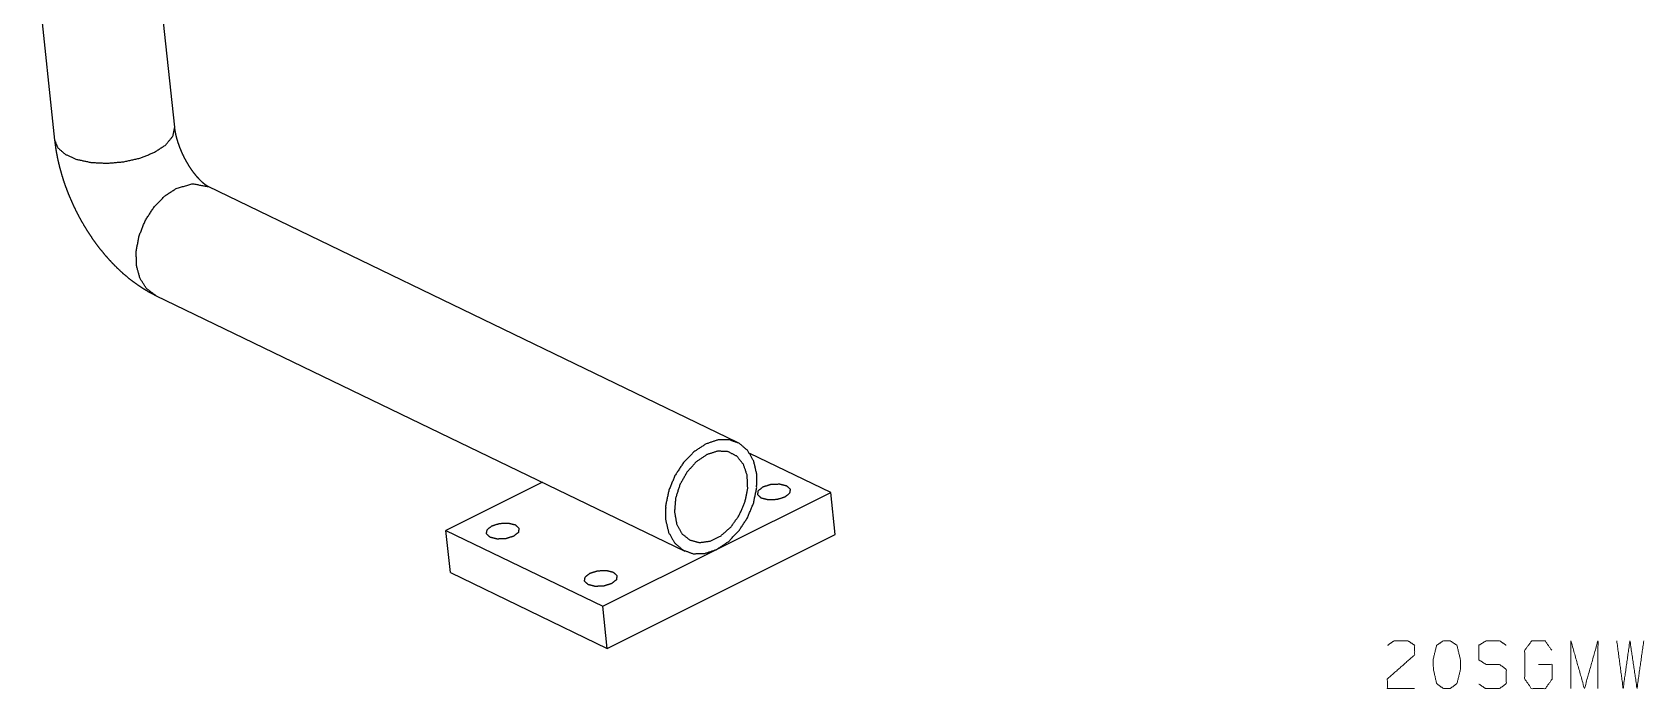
# Model space of a CAD drawing. Header units: millimetres. Extents: x 0 to 420, y 0 to 297.
# Drawn here: x 285.9 to 365.9, y 56.1 to 88.7 of the extents above; entities that cross this region are included whole.
import ezdxf

# ---------------------------------------------------------------- set-up
doc = ezdxf.new("R2010")
doc.units = ezdxf.units.MM
doc.layers.add('101', color=7, linetype='Continuous', true_color=0xffffff)

msp = doc.modelspace()

# ---------------------------------------------------------------- linework, layer by layer
at = {"layer": '101', "color": 163, "linetype": 'Continuous', "lineweight": 25}
for p, q in [((285.887, 93.785), (286.998, 83.326)), ((292.965, 83.96), (291.853, 94.419)), ((320.921, 68.306), (294.625, 81.011)), ((292.015, 75.608), (318.311, 62.904)), ((325.555, 65.816), (321.535, 67.758)), ((311.236, 66.322), (306.441, 63.929)), ((314.232, 60.165), (325.555, 65.816)), ((325.778, 63.724), (325.555, 65.816)), ((306.441, 63.929), (314.232, 60.165)), ((306.663, 61.837), (306.441, 63.929)), ((314.454, 58.073), (325.778, 63.724)), ((306.663, 61.837), (314.454, 58.073)), ((314.454, 58.073), (314.232, 60.165))]:
    msp.add_line(p, q, dxfattribs=at)
for points, knots in [([(286.998, 83.326), (287.155, 82.943), (287.531, 82.614), (288.095, 82.365), (288.805, 82.214), (289.606, 82.174), (290.436, 82.247), (291.231, 82.427), (291.929, 82.702)], [0, 0, 0.075857, 0.167312, 0.280414, 0.413456, 0.560426, 0.713102, 0.862478, 1, 1]), ([(286.998, 83.326), (287.019, 83.146), (287.044, 82.966), (287.097, 82.646), (287.162, 82.326), (287.237, 82.009), (287.323, 81.692), (287.418, 81.377), (287.524, 81.065), (287.64, 80.755), (287.764, 80.449), (287.898, 80.146), (288.041, 79.847), (288.192, 79.552), (288.352, 79.262), (288.52, 78.976), (288.696, 78.697), (288.881, 78.423), (289.073, 78.155), (289.274, 77.894), (289.481, 77.641), (289.698, 77.393), (289.921, 77.155), (290.154, 76.925), (290.394, 76.704), (290.643, 76.493), (290.898, 76.293), (291.163, 76.103), (291.434, 75.928), (291.682, 75.782), (291.935, 75.648), (291.975, 75.628), (292.015, 75.608)], [0, 0, 0.018953, 0.037989, 0.071835, 0.105969, 0.140085, 0.174443, 0.208797, 0.243339, 0.277853, 0.312486, 0.3471, 0.381756, 0.416416, 0.45104, 0.485685, 0.520219, 0.554792, 0.589185, 0.623669, 0.657914, 0.692301, 0.726411, 0.760707, 0.794706, 0.828901, 0.862809, 0.896833, 0.930611, 0.96069, 0.990622, 0.995311, 1, 1]), ([(291.929, 82.702), (292.518, 83.083), (292.874, 83.516), (292.965, 83.96)], [0, 0, 0.408863, 0.73556, 1, 1]), ([(294.625, 81.011), (294.619, 81.014), (294.608, 81.02), (294.581, 81.036), (294.544, 81.06), (294.497, 81.093), (294.443, 81.136), (294.379, 81.189), (294.31, 81.252), (294.234, 81.327), (294.155, 81.41), (294.07, 81.506), (293.984, 81.61), (293.895, 81.726), (293.806, 81.849), (293.717, 81.982), (293.631, 82.12), (293.546, 82.267), (293.464, 82.417), (293.387, 82.572), (293.315, 82.728), (293.249, 82.886), (293.189, 83.043), (293.136, 83.196), (293.09, 83.347), (293.051, 83.491), (293.019, 83.629), (292.994, 83.757), (292.975, 83.876), (292.969, 83.919), (292.965, 83.96)], [0, 0, 0.00204, 0.00564, 0.014546, 0.027303, 0.043818, 0.063843, 0.087627, 0.1145, 0.145107, 0.178334, 0.215114, 0.254012, 0.296029, 0.339641, 0.385705, 0.432802, 0.481492, 0.530639, 0.580402, 0.630006, 0.679162, 0.727532, 0.774324, 0.819684, 0.862525, 0.903302, 0.940798, 0.97551, 0.987978, 1, 1]), ([(292.015, 75.608), (291.566, 75.944), (291.243, 76.448), (291.067, 77.085), (291.052, 77.809), (291.199, 78.57), (291.497, 79.311), (291.925, 79.981), (292.453, 80.532), (293.042, 80.924)], [0, 0, 0.08778, 0.181648, 0.285153, 0.398637, 0.519885, 0.645063, 0.769611, 0.889086, 1, 1]), ([(293.042, 80.924), (293.87, 81.155), (294.625, 81.011)], [0, 0, 0.527814, 1, 1]), ([(319.338, 68.22), (319.934, 68.423), (320.507, 68.435), (321.021, 68.253), (321.438, 67.891), (321.731, 67.374), (321.88, 66.735), (321.875, 66.02), (321.716, 65.276), (321.414, 64.555), (320.989, 63.906), (320.47, 63.372), (319.894, 62.99), (319.298, 62.787), (318.724, 62.775), (318.211, 62.957), (317.794, 63.319), (317.5, 63.836), (317.351, 64.475), (317.356, 65.19), (317.516, 65.933), (317.818, 66.655), (318.243, 67.304), (318.761, 67.838), (319.338, 68.22)], [0, 0, 0.039239, 0.075028, 0.108962, 0.143406, 0.1805, 0.22136, 0.265952, 0.313357, 0.362107, 0.410499, 0.456889, 0.5, 0.539239, 0.575028, 0.608962, 0.643406, 0.6805, 0.72136, 0.765952, 0.813357, 0.862107, 0.910499, 0.956889, 1, 1]), ([(319.393, 67.697), (319.937, 67.87), (320.453, 67.843), (320.894, 67.616), (321.221, 67.211), (321.406, 66.663), (321.432, 66.021), (321.296, 65.342), (321.011, 64.687), (320.602, 64.113), (320.106, 63.671), (319.566, 63.402), (319.03, 63.328), (318.547, 63.457), (318.158, 63.776), (317.899, 64.258), (317.793, 64.86), (317.848, 65.527), (318.061, 66.202), (318.412, 66.824), (318.869, 67.337), (319.393, 67.697)], [0, 0, 0.04453, 0.084781, 0.123447, 0.164081, 0.209182, 0.25929, 0.313287, 0.369038, 0.424002, 0.475816, 0.522894, 0.565063, 0.604088, 0.643319, 0.685994, 0.733648, 0.78592, 0.8411, 0.896777, 0.950428, 1, 1]), ([(323.271, 65.585), (323.511, 65.775), (323.543, 65.983), (323.359, 66.154), (323.007, 66.242), (322.583, 66.223), (322.2, 66.102), (321.96, 65.912), (321.929, 65.704), (322.113, 65.533), (322.464, 65.445), (322.888, 65.464), (323.271, 65.585)], [0, 0, 0.078168, 0.132069, 0.196341, 0.28887, 0.397338, 0.500001, 0.578167, 0.63207, 0.696346, 0.788869, 0.897338, 1, 1]), ([(309.796, 63.642), (310.036, 63.832), (310.068, 64.041), (309.883, 64.212), (309.532, 64.3), (309.108, 64.281), (308.725, 64.16), (308.485, 63.97), (308.453, 63.761), (308.638, 63.59), (308.989, 63.503), (309.413, 63.522), (309.796, 63.642)], [0, 0, 0.078163, 0.132065, 0.196336, 0.288865, 0.397333, 0.499995, 0.578163, 0.632065, 0.69634, 0.788864, 0.897332, 1, 1]), ([(314.666, 61.29), (314.905, 61.48), (314.937, 61.688), (314.753, 61.859), (314.402, 61.947), (313.978, 61.928), (313.594, 61.807), (313.355, 61.617), (313.323, 61.409), (313.507, 61.238), (313.858, 61.15), (314.283, 61.169), (314.666, 61.29)], [0, 0, 0.078167, 0.132069, 0.196341, 0.28887, 0.397338, 0.5, 0.578167, 0.63207, 0.696346, 0.788869, 0.897337, 1, 1])]:
    msp.add_open_spline(points, degree=1, knots=knots, dxfattribs=at)
at = {"layer": '101', "color": 72, "linetype": 'Continuous', "lineweight": 18}
for points, knots in [([(353.221, 58.226), (353.539, 58.451), (354.229, 58.451), (354.565, 58.226), (354.565, 57.751), (353.204, 56.551), (353.221, 56.076), (354.565, 56.076)], [0, 0, 0.069688, 0.192979, 0.265274, 0.350227, 0.674742, 0.759753, 1, 1]), ([(356.329, 56.076), (356.664, 56.326), (356.841, 57.026), (356.841, 57.501), (356.664, 58.226), (356.329, 58.451), (355.993, 58.451), (355.657, 58.226), (355.48, 57.501), (355.498, 57.026), (355.657, 56.326), (355.993, 56.076), (356.329, 56.076)], [0, 0, 0.067524, 0.183969, 0.260581, 0.380939, 0.446136, 0.500306, 0.565502, 0.685861, 0.762525, 0.878306, 0.94583, 1, 1]), ([(357.757, 56.301), (358.092, 56.076), (358.782, 56.076), (359.118, 56.326), (359.118, 57.026), (358.782, 57.276), (358.11, 57.276), (357.757, 57.501), (357.757, 58.226), (358.11, 58.451), (358.782, 58.451), (359.118, 58.226)], [0, 0, 0.068039, 0.184057, 0.254519, 0.372334, 0.442797, 0.555843, 0.62637, 0.748393, 0.81892, 0.931967, 1, 1]), ([(360.722, 57.276), (361.394, 57.276), (361.394, 56.551), (361.058, 56.076), (360.369, 56.076), (360.033, 56.551), (360.033, 57.976), (360.387, 58.451), (361.041, 58.451), (361.376, 57.976)], [0, 0, 0.103298, 0.214798, 0.304266, 0.410278, 0.499742, 0.718897, 0.809959, 0.910536, 1, 1]), ([(362.327, 56.076), (362.327, 58.451), (362.999, 56.076), (363.671, 58.451), (363.671, 56.076)], [0, 0, 0.245192, 0.500001, 0.754808, 1, 1]), ([(364.604, 58.451), (364.922, 56.076), (365.258, 58.451), (365.611, 56.076), (365.947, 58.451)], [0, 0, 0.249745, 0.499742, 0.750003, 1, 1])]:
    msp.add_open_spline(points, degree=1, knots=knots, dxfattribs=at)

doc.saveas('drawing.dxf')
